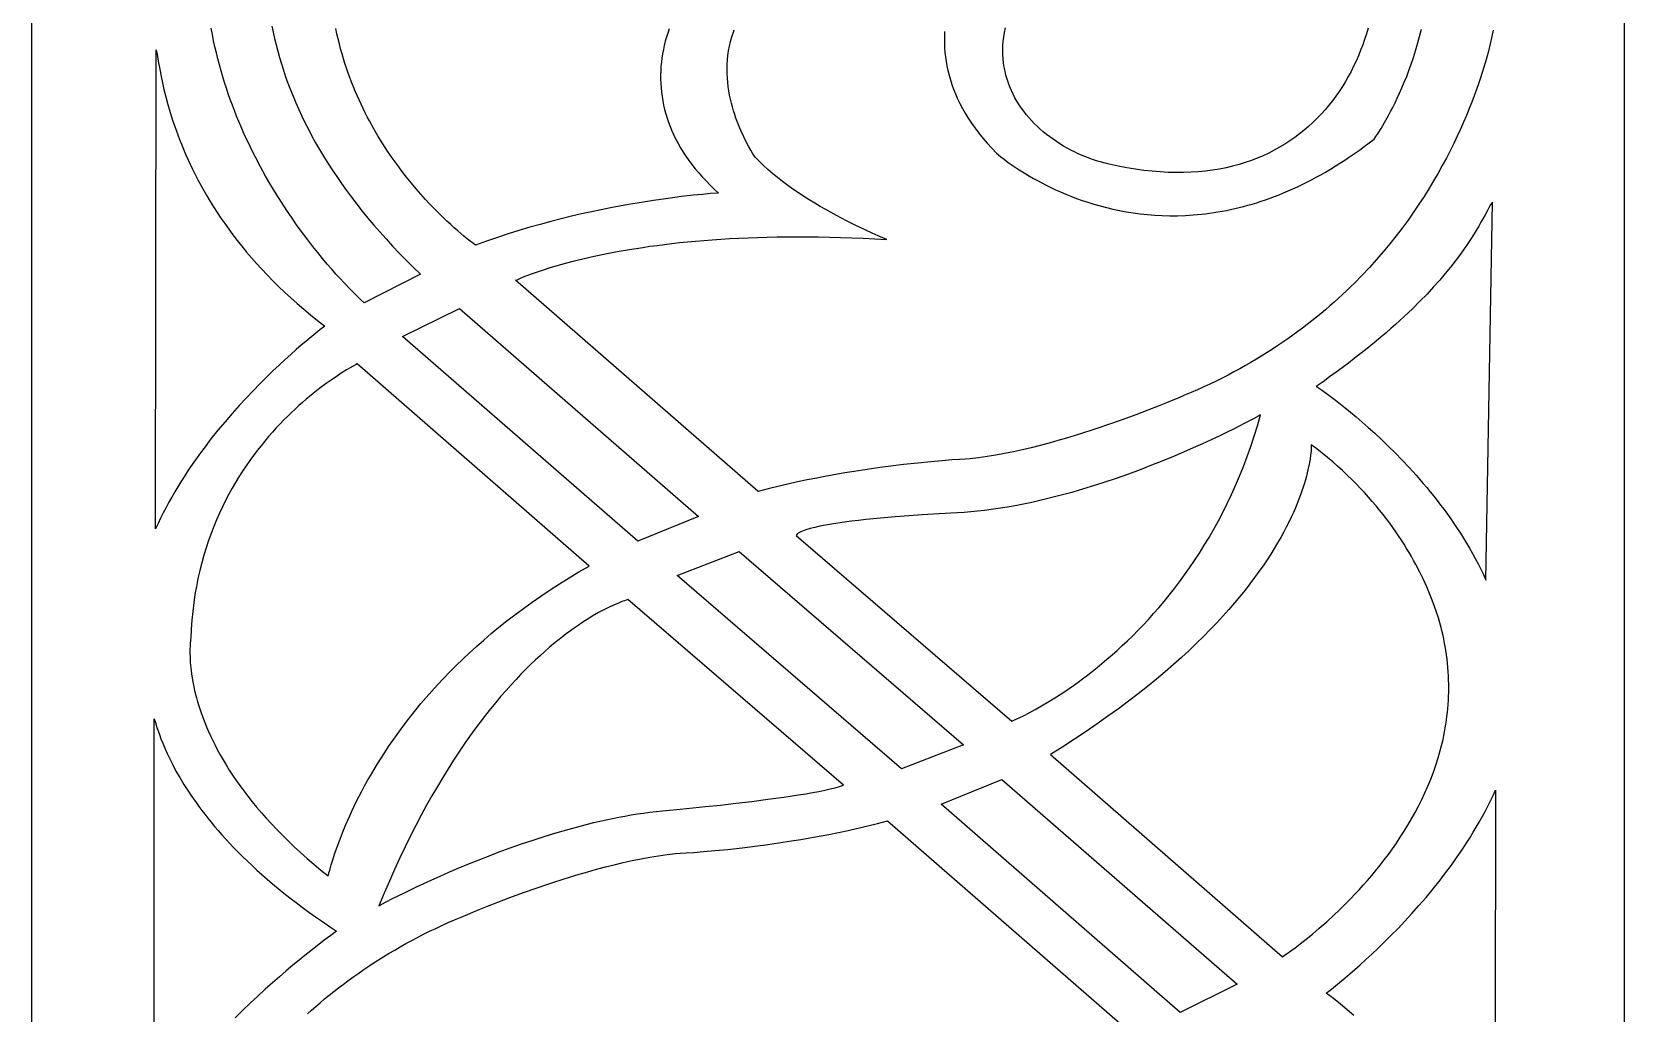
# Model space of a CAD drawing. Extents: x -4425 to -873, y -1243 to 1744.
# Drawn here: x -1282 to -882, y -457.8 to -211.3 of the extents above; entities that cross this region are included whole.
import ezdxf

# ---------------------------------------------------------------- set-up
doc = ezdxf.new("R2010")
doc.units = 0
doc.layers.add('LAYER_1', color=7, linetype='CONTINUOUS')

msp = doc.modelspace()

# ---------------------------------------------------------------- linework, layer by layer
at = {"layer": 'LAYER_1'}
for points in [[(-1281.97, 1256.69), (-881.97, 1256.69), (-881.97, -1243.31), (-1281.97, -1243.31)], [(-1250.9, -336.15), (-1250.74, -215.83), (-1250.62, -216.28), (-1250.5, -216.91), (-1250.2, -218.68), (-1249.77, -221.09), (-1249.5, -222.52), (-1249.17, -224.08), (-1248.78, -225.78), (-1248.33, -227.6), (-1247.81, -229.54), (-1247.21, -231.58), (-1246.53, -233.74), (-1246.15, -234.85), (-1245.75, -235.99), (-1245.33, -237.15), (-1244.88, -238.33), (-1244.4, -239.53), (-1243.9, -240.75), (-1243.36, -241.99), (-1242.8, -243.25), (-1242.21, -244.52), (-1241.59, -245.82), (-1240.94, -247.12), (-1240.25, -248.45), (-1239.54, -249.78), (-1238.79, -251.13), (-1238, -252.49), (-1237.18, -253.87), (-1236.32, -255.25), (-1235.42, -256.64), (-1234.49, -258.05), (-1233.52, -259.46), (-1232.5, -260.87), (-1231.45, -262.3), (-1230.35, -263.72), (-1229.22, -265.16), (-1228.04, -266.59), (-1226.81, -268.03), (-1225.54, -269.47), (-1224.23, -270.91), (-1222.87, -272.36), (-1221.46, -273.8), (-1220, -275.24), (-1218.49, -276.67), (-1216.93, -278.11), (-1215.33, -279.54), (-1213.67, -280.96), (-1211.96, -282.38), (-1210.19, -283.79), (-1208.37, -285.2), (-1208.7, -285.45), (-1209.66, -286.18), (-1211.17, -287.39), (-1213.17, -289.04), (-1214.33, -290.03), (-1215.59, -291.12), (-1216.93, -292.31), (-1218.36, -293.6), (-1219.86, -294.98), (-1221.42, -296.46), (-1223.04, -298.03), (-1224.7, -299.69), (-1226.4, -301.44), (-1228.14, -303.27), (-1229.89, -305.17), (-1231.66, -307.16), (-1233.44, -309.22), (-1235.21, -311.36), (-1236.97, -313.56), (-1237.84, -314.69), (-1238.7, -315.84), (-1239.56, -317), (-1240.42, -318.18), (-1241.26, -319.37), (-1242.09, -320.58), (-1242.91, -321.8), (-1243.72, -323.04), (-1244.52, -324.29), (-1245.3, -325.56), (-1246.06, -326.84), (-1246.81, -328.13), (-1247.54, -329.44), (-1248.26, -330.76), (-1248.95, -332.09), (-1249.62, -333.43), (-1250.27, -334.79)], [(-916.71, -348.98), (-915.05, -254.03), (-915.32, -254.39), (-915.6, -254.84), (-915.9, -255.36), (-916.23, -255.96), (-917, -257.39), (-917.95, -259.13), (-918.5, -260.1), (-919.11, -261.15), (-919.79, -262.27), (-920.54, -263.46), (-921.37, -264.72), (-922.29, -266.04), (-923.29, -267.44), (-924.39, -268.9), (-925.58, -270.42), (-926.89, -272.01), (-928.3, -273.66), (-929.83, -275.37), (-931.48, -277.14), (-933.26, -278.97), (-935.17, -280.86), (-937.22, -282.81), (-939.42, -284.82), (-940.58, -285.84), (-941.77, -286.88), (-943, -287.93), (-944.27, -288.99), (-945.58, -290.07), (-946.93, -291.16), (-948.33, -292.26), (-949.76, -293.38), (-951.24, -294.51), (-952.77, -295.65), (-954.33, -296.81), (-955.95, -297.98), (-957.6, -299.16), (-959.31, -300.35), (-958.97, -300.57), (-958.02, -301.24), (-956.51, -302.33), (-954.5, -303.83), (-953.34, -304.73), (-952.08, -305.73), (-950.73, -306.82), (-949.3, -308.01), (-947.8, -309.3), (-946.23, -310.67), (-944.61, -312.13), (-942.95, -313.68), (-941.24, -315.32), (-939.5, -317.04), (-937.75, -318.84), (-935.97, -320.72), (-934.2, -322.68), (-932.42, -324.72), (-931.54, -325.77), (-930.66, -326.84), (-929.79, -327.92), (-928.92, -329.02), (-928.06, -330.15), (-927.21, -331.28), (-926.36, -332.44), (-925.53, -333.61), (-924.71, -334.81), (-923.9, -336.01), (-923.1, -337.24), (-922.32, -338.48), (-921.56, -339.74), (-920.81, -341.01), (-920.07, -342.3), (-919.36, -343.6), (-918.67, -344.93), (-917.99, -346.26), (-917.34, -347.61)], [(-1174.54, -280.74), (-1114.5, -333.01), (-1129.76, -339.25), (-1188.84, -287.8)], [(-1209.34, -421.85), (-1207.51, -423.33), (-1207.25, -422.37), (-1207.03, -421.55), (-1206.74, -420.52), (-1206.36, -419.29), (-1205.91, -417.87), (-1205.36, -416.26), (-1204.71, -414.47), (-1203.95, -412.53), (-1203.09, -410.43), (-1202.1, -408.19), (-1201.56, -407.01), (-1200.99, -405.81), (-1200.39, -404.57), (-1199.75, -403.31), (-1199.07, -402.01), (-1198.36, -400.69), (-1197.62, -399.35), (-1196.83, -397.98), (-1196.01, -396.58), (-1195.15, -395.16), (-1194.25, -393.73), (-1193.31, -392.27), (-1192.33, -390.79), (-1191.3, -389.3), (-1190.23, -387.79), (-1189.12, -386.26), (-1187.97, -384.72), (-1186.76, -383.17), (-1185.51, -381.61), (-1184.22, -380.04), (-1182.87, -378.46), (-1181.48, -376.87), (-1180.03, -375.28), (-1178.54, -373.68), (-1176.99, -372.08), (-1175.39, -370.47), (-1173.74, -368.87), (-1172.03, -367.26), (-1170.27, -365.65), (-1168.45, -364.05), (-1166.57, -362.45), (-1164.64, -360.86), (-1162.65, -359.27), (-1160.6, -357.69), (-1158.49, -356.12), (-1156.32, -354.56), (-1154.09, -353.01), (-1151.79, -351.47), (-1149.43, -349.95), (-1147.01, -348.44), (-1144.52, -346.95), (-1141.97, -345.47), (-1200.25, -294.7), (-1200.7, -294.94), (-1201.25, -295.23), (-1201.98, -295.65), (-1202.9, -296.2), (-1203.97, -296.86), (-1205.2, -297.66), (-1206.56, -298.58), (-1208.04, -299.64), (-1209.63, -300.82), (-1211.31, -302.14), (-1212.18, -302.85), (-1213.06, -303.59), (-1213.96, -304.37), (-1214.88, -305.18), (-1215.81, -306.03), (-1216.75, -306.91), (-1217.69, -307.83), (-1218.64, -308.78), (-1219.6, -309.77), (-1220.56, -310.79), (-1221.52, -311.85), (-1222.48, -312.95), (-1223.44, -314.08), (-1224.39, -315.25), (-1225.34, -316.45), (-1226.28, -317.69), (-1227.21, -318.97), (-1228.13, -320.29), (-1229.04, -321.64), (-1229.93, -323.03), (-1230.8, -324.46), (-1231.65, -325.93), (-1232.49, -327.43), (-1233.3, -328.97), (-1234.09, -330.56), (-1234.85, -332.18), (-1235.58, -333.84), (-1236.29, -335.54), (-1236.96, -337.28), (-1237.6, -339.06), (-1238.2, -340.88), (-1238.77, -342.73), (-1239.3, -344.63), (-1239.79, -346.57), (-1240.23, -348.56), (-1240.64, -350.58), (-1240.99, -352.64), (-1241.3, -354.75), (-1241.56, -356.89), (-1241.77, -359.08), (-1241.92, -361.31), (-1242.03, -363.58), (-1242.08, -363.9), (-1242.12, -364.3), (-1242.18, -364.85), (-1242.22, -365.54), (-1242.25, -366.38), (-1242.26, -367.36), (-1242.23, -368.46), (-1242.17, -369.7), (-1242.04, -371.06), (-1241.86, -372.54), (-1241.61, -374.13), (-1241.45, -374.97), (-1241.28, -375.84), (-1241.08, -376.73), (-1240.85, -377.65), (-1240.61, -378.6), (-1240.33, -379.57), (-1240.03, -380.56), (-1239.71, -381.58), (-1239.35, -382.62), (-1238.96, -383.68), (-1238.54, -384.77), (-1238.09, -385.87), (-1237.61, -387), (-1237.09, -388.15), (-1236.53, -389.32), (-1235.94, -390.5), (-1235.3, -391.71), (-1234.63, -392.93), (-1233.92, -394.18), (-1233.17, -395.43), (-1232.37, -396.71), (-1231.53, -398), (-1230.64, -399.31), (-1229.71, -400.63), (-1228.73, -401.97), (-1227.7, -403.31), (-1226.62, -404.68), (-1225.49, -406.05), (-1224.3, -407.44), (-1223.07, -408.84), (-1221.78, -410.25), (-1220.43, -411.67), (-1219.02, -413.1), (-1217.56, -414.53), (-1216.04, -415.98), (-1214.46, -417.44), (-1212.82, -418.9), (-1211.11, -420.37)], [(-1089.81, -337.59), (-1089.95, -337.77), (-1035.82, -384.43), (-1035.29, -384.2), (-1034.66, -383.92), (-1033.79, -383.51), (-1032.71, -382.98), (-1031.43, -382.32), (-1029.96, -381.52), (-1028.32, -380.59), (-1026.52, -379.52), (-1024.57, -378.31), (-1022.49, -376.95), (-1021.41, -376.21), (-1020.3, -375.44), (-1019.16, -374.63), (-1018, -373.77), (-1016.81, -372.88), (-1015.61, -371.95), (-1014.38, -370.97), (-1013.14, -369.96), (-1011.88, -368.9), (-1010.61, -367.8), (-1009.33, -366.66), (-1008.04, -365.47), (-1006.74, -364.24), (-1005.43, -362.97), (-1004.12, -361.65), (-1002.81, -360.29), (-1001.49, -358.89), (-1000.18, -357.43), (-998.86, -355.93), (-997.55, -354.38), (-996.25, -352.79), (-994.95, -351.15), (-993.67, -349.46), (-992.39, -347.72), (-991.13, -345.93), (-989.88, -344.09), (-988.64, -342.2), (-987.43, -340.26), (-986.23, -338.27), (-985.06, -336.23), (-983.91, -334.14), (-982.78, -331.99), (-981.68, -329.79), (-980.61, -327.53), (-979.57, -325.23), (-978.56, -322.86), (-977.59, -320.45), (-976.65, -317.97), (-975.75, -315.45), (-974.88, -312.86), (-974.06, -310.22), (-973.28, -307.52), (-973.74, -307.77), (-975.08, -308.49), (-977.23, -309.61), (-980.13, -311.08), (-981.84, -311.92), (-983.71, -312.82), (-985.73, -313.77), (-987.9, -314.77), (-990.21, -315.8), (-992.65, -316.87), (-995.21, -317.96), (-997.88, -319.06), (-1000.66, -320.17), (-1003.54, -321.27), (-1006.5, -322.37), (-1009.55, -323.45), (-1012.67, -324.5), (-1015.85, -325.52), (-1019.09, -326.49), (-1020.73, -326.96), (-1022.38, -327.42), (-1024.04, -327.86), (-1025.71, -328.29), (-1027.38, -328.7), (-1029.07, -329.1), (-1030.76, -329.47), (-1032.45, -329.83), (-1034.15, -330.16), (-1035.85, -330.48), (-1037.55, -330.77), (-1039.26, -331.04), (-1040.96, -331.29), (-1042.67, -331.51), (-1044.37, -331.7), (-1046.06, -331.87), (-1047.76, -332.01), (-1049.45, -332.12), (-1051.09, -332.2), (-1055.43, -332.44), (-1058.35, -332.63), (-1061.62, -332.86), (-1065.13, -333.14), (-1068.78, -333.46), (-1072.46, -333.82), (-1074.27, -334.02), (-1076.06, -334.24), (-1077.79, -334.46), (-1079.47, -334.7), (-1081.07, -334.95), (-1082.59, -335.21), (-1084, -335.49), (-1085.3, -335.78), (-1086.48, -336.08), (-1087.51, -336.39), (-1087.97, -336.55), (-1088.38, -336.71), (-1088.76, -336.88), (-1089.09, -337.05), (-1089.38, -337.23), (-1089.62, -337.4)], [(-959.15, -316.07), (-960.55, -315), (-960.55, -315.41), (-960.57, -315.93), (-960.62, -316.64), (-960.72, -317.53), (-960.87, -318.62), (-961.09, -319.88), (-961.39, -321.31), (-961.57, -322.09), (-961.78, -322.91), (-962.02, -323.78), (-962.28, -324.68), (-962.58, -325.62), (-962.9, -326.59), (-963.26, -327.61), (-963.66, -328.66), (-964.09, -329.75), (-964.55, -330.88), (-965.06, -332.04), (-965.61, -333.23), (-966.2, -334.46), (-966.84, -335.71), (-967.52, -337.01), (-968.24, -338.33), (-969.02, -339.68), (-969.85, -341.06), (-970.73, -342.47), (-971.66, -343.91), (-972.65, -345.38), (-973.7, -346.87), (-974.8, -348.39), (-975.97, -349.94), (-977.19, -351.51), (-978.48, -353.11), (-979.84, -354.72), (-981.26, -356.36), (-982.75, -358.03), (-984.31, -359.71), (-985.94, -361.42), (-987.64, -363.14), (-989.42, -364.88), (-991.27, -366.65), (-993.2, -368.43), (-995.21, -370.22), (-997.3, -372.04), (-999.48, -373.86), (-1001.73, -375.71), (-1004.08, -377.56), (-1006.51, -379.44), (-1009.02, -381.32), (-1011.63, -383.22), (-1014.33, -385.12), (-1017.13, -387.04), (-1020.02, -388.97), (-1023.01, -390.91), (-1026.09, -392.85), (-967.81, -443.62), (-967.26, -443.25), (-966.6, -442.8), (-965.72, -442.16), (-964.62, -441.35), (-963.34, -440.38), (-961.88, -439.23), (-960.28, -437.92), (-958.54, -436.45), (-956.69, -434.82), (-954.75, -433.04), (-953.75, -432.09), (-952.73, -431.1), (-951.7, -430.08), (-950.66, -429.02), (-949.61, -427.92), (-948.56, -426.79), (-947.5, -425.63), (-946.44, -424.42), (-945.38, -423.19), (-944.32, -421.92), (-943.27, -420.61), (-942.23, -419.28), (-941.2, -417.9), (-940.18, -416.5), (-939.18, -415.07), (-938.2, -413.6), (-937.23, -412.1), (-936.29, -410.57), (-935.38, -409.01), (-934.49, -407.42), (-933.64, -405.8), (-932.81, -404.15), (-932.02, -402.47), (-931.27, -400.77), (-930.56, -399.03), (-929.89, -397.27), (-929.27, -395.48), (-928.69, -393.66), (-928.16, -391.82), (-927.69, -389.95), (-927.47, -389.01), (-927.27, -388.06), (-927.08, -387.1), (-926.91, -386.14), (-926.75, -385.17), (-926.6, -384.19), (-926.47, -383.21), (-926.36, -382.22), (-926.26, -381.23), (-926.18, -380.23), (-926.12, -379.22), (-926.07, -378.21), (-926.04, -377.19), (-926.03, -376.17), (-926.03, -375.14), (-926.06, -374.11), (-926.1, -373.07), (-926.16, -372.02), (-926.24, -370.97), (-926.34, -369.91), (-926.46, -368.85), (-926.6, -367.78), (-926.76, -366.71), (-926.94, -365.63), (-926.99, -365.31), (-927.14, -364.39), (-927.27, -363.72), (-927.45, -362.91), (-927.67, -361.98), (-927.93, -360.92), (-928.26, -359.76), (-928.64, -358.48), (-929.08, -357.1), (-929.59, -355.62), (-930.17, -354.05), (-930.83, -352.4), (-931.57, -350.66), (-932.39, -348.86), (-933.3, -346.99), (-934.31, -345.05), (-934.85, -344.07), (-935.41, -343.07), (-936, -342.05), (-936.61, -341.03), (-937.25, -340), (-937.92, -338.95), (-938.62, -337.9), (-939.34, -336.84), (-940.09, -335.77), (-940.87, -334.69), (-941.68, -333.61), (-942.53, -332.52), (-943.4, -331.43), (-944.3, -330.33), (-945.24, -329.23), (-946.21, -328.13), (-947.21, -327.03), (-948.24, -325.92), (-949.31, -324.82), (-950.41, -323.71), (-951.55, -322.61), (-952.73, -321.51), (-953.94, -320.41), (-955.18, -319.32), (-956.47, -318.23), (-957.79, -317.15)], [(-1119.88, -347.81), (-1104.31, -341.84), (-1047.91, -390.39), (-1063.48, -396.4)], [(-1078.11, -400.55), (-1132.24, -353.9), (-1132.64, -354.02), (-1133.12, -354.18), (-1133.79, -354.42), (-1134.63, -354.76), (-1135.64, -355.19), (-1136.81, -355.73), (-1138.12, -356.39), (-1139.58, -357.17), (-1141.18, -358.09), (-1142.02, -358.61), (-1142.9, -359.16), (-1143.8, -359.75), (-1144.74, -360.37), (-1145.7, -361.04), (-1146.69, -361.75), (-1147.71, -362.51), (-1148.75, -363.3), (-1149.81, -364.15), (-1150.9, -365.03), (-1152.01, -365.97), (-1153.14, -366.95), (-1154.3, -367.99), (-1155.47, -369.07), (-1156.66, -370.21), (-1157.86, -371.4), (-1159.09, -372.64), (-1160.33, -373.94), (-1161.58, -375.29), (-1162.84, -376.71), (-1164.12, -378.18), (-1165.41, -379.71), (-1166.72, -381.3), (-1168.03, -382.96), (-1169.35, -384.67), (-1170.67, -386.45), (-1172.01, -388.3), (-1173.35, -390.22), (-1174.69, -392.2), (-1176.04, -394.25), (-1177.39, -396.37), (-1178.74, -398.56), (-1180.1, -400.82), (-1181.45, -403.16), (-1182.8, -405.57), (-1184.15, -408.05), (-1185.5, -410.62), (-1186.85, -413.26), (-1188.19, -415.98), (-1189.52, -418.78), (-1190.85, -421.66), (-1192.16, -424.62), (-1193.47, -427.67), (-1194.77, -430.8), (-1193.14, -429.94), (-1191.19, -428.94), (-1188.56, -427.64), (-1185.31, -426.07), (-1183.47, -425.21), (-1181.5, -424.31), (-1179.4, -423.37), (-1177.18, -422.39), (-1174.85, -421.4), (-1172.41, -420.38), (-1169.88, -419.36), (-1167.26, -418.33), (-1164.55, -417.3), (-1161.77, -416.28), (-1158.92, -415.27), (-1156.01, -414.29), (-1153.05, -413.34), (-1150.04, -412.42), (-1146.99, -411.54), (-1143.91, -410.71), (-1142.36, -410.31), (-1140.81, -409.93), (-1139.25, -409.57), (-1137.68, -409.22), (-1136.12, -408.89), (-1134.55, -408.58), (-1132.98, -408.28), (-1131.42, -408), (-1129.85, -407.75), (-1128.29, -407.51), (-1126.73, -407.3), (-1125.17, -407.11), (-1123.52, -406.96), (-1119.11, -406.55), (-1112.71, -405.9), (-1109, -405.5), (-1105.09, -405.06), (-1101.07, -404.58), (-1097.04, -404.07), (-1093.1, -403.52), (-1089.34, -402.96), (-1087.56, -402.67), (-1085.87, -402.37), (-1084.27, -402.07), (-1082.77, -401.77), (-1081.4, -401.47), (-1080.15, -401.17), (-1079.05, -400.86)], [(-993.52, -457.58), (-1053.56, -405.31), (-1038.3, -399.07), (-979.22, -450.52)]]:
    msp.add_lwpolyline(points, close=True, dxfattribs=at)
for points in [[(-1221.64, -209.84), (-1221.33, -211.4), (-1220.98, -212.97), (-1220.61, -214.55), (-1220.2, -216.13), (-1219.75, -217.73), (-1219.27, -219.33), (-1218.76, -220.94), (-1218.22, -222.56), (-1217.63, -224.19), (-1217.01, -225.82), (-1216.36, -227.46), (-1215.66, -229.11), (-1214.93, -230.76), (-1214.16, -232.43), (-1213.35, -234.09), (-1212.5, -235.77), (-1211.61, -237.45), (-1210.68, -239.14), (-1209.71, -240.83), (-1208.69, -242.53), (-1207.63, -244.24), (-1206.53, -245.95), (-1205.39, -247.66), (-1204.19, -249.39), (-1202.96, -251.11), (-1201.68, -252.84), (-1200.35, -254.58), (-1198.97, -256.32), (-1197.55, -258.06), (-1196.07, -259.81), (-1194.55, -261.56), (-1192.98, -263.32), (-1191.36, -265.08), (-1189.69, -266.84), (-1187.96, -268.61), (-1186.19, -270.37), (-1184.36, -272.15), (-1198.49, -279.34), (-1199.39, -278.51), (-1200.45, -277.49), (-1201.86, -276.08), (-1203.58, -274.29), (-1204.54, -273.25), (-1205.56, -272.13), (-1206.64, -270.91), (-1207.77, -269.61), (-1208.94, -268.21), (-1210.15, -266.74), (-1211.39, -265.17), (-1212.67, -263.53), (-1213.97, -261.8), (-1215.28, -259.99), (-1216.61, -258.1), (-1217.95, -256.13), (-1219.28, -254.09), (-1220.62, -251.97), (-1221.95, -249.77), (-1223.26, -247.51), (-1224.55, -245.17), (-1225.82, -242.76), (-1226.44, -241.52), (-1227.06, -240.28), (-1227.66, -239.01), (-1228.26, -237.73), (-1228.85, -236.43), (-1229.42, -235.11), (-1229.99, -233.78), (-1230.54, -232.43), (-1231.08, -231.07), (-1231.6, -229.69), (-1232.12, -228.29), (-1232.61, -226.88), (-1233.09, -225.46), (-1233.56, -224.01), (-1234.01, -222.56), (-1234.44, -221.08), (-1234.85, -219.6), (-1235.25, -218.1), (-1235.62, -216.58), (-1235.97, -215.05), (-1236.31, -213.51), (-1236.62, -211.95), (-1236.91, -210.38)], [(-1121.89, -210.55), (-1122.23, -211.58), (-1122.55, -212.62), (-1122.84, -213.66), (-1123.1, -214.71), (-1123.33, -215.76), (-1123.52, -216.81), (-1123.69, -217.87), (-1123.82, -218.94), (-1123.92, -220), (-1123.98, -221.07), (-1124.01, -222.15), (-1124.01, -223.22), (-1123.97, -224.3), (-1123.9, -225.38), (-1123.79, -226.46), (-1123.65, -227.54), (-1123.47, -228.62), (-1123.25, -229.7), (-1123, -230.78), (-1122.71, -231.86), (-1122.38, -232.94), (-1122.01, -234.01), (-1121.61, -235.09), (-1121.16, -236.16), (-1120.68, -237.23), (-1120.15, -238.3), (-1119.58, -239.37), (-1118.98, -240.43), (-1118.33, -241.49), (-1117.64, -242.54), (-1116.91, -243.59), (-1116.13, -244.63), (-1115.31, -245.67), (-1114.45, -246.71), (-1113.55, -247.73), (-1112.6, -248.75), (-1111.6, -249.77), (-1110.57, -250.77), (-1109.48, -251.77), (-1111.56, -251.93), (-1113.46, -252.11), (-1115.87, -252.35), (-1118.77, -252.68), (-1122.1, -253.11), (-1125.82, -253.64), (-1127.82, -253.95), (-1129.91, -254.29), (-1132.07, -254.66), (-1134.31, -255.06), (-1136.61, -255.5), (-1138.98, -255.98), (-1141.4, -256.49), (-1143.88, -257.03), (-1146.41, -257.62), (-1148.98, -258.25), (-1151.59, -258.92), (-1154.23, -259.64), (-1156.9, -260.39), (-1159.59, -261.2), (-1162.3, -262.05), (-1165.02, -262.95), (-1167.75, -263.9), (-1170.48, -264.9), (-1171.28, -264.32), (-1172.21, -263.59), (-1173.46, -262.58), (-1174.99, -261.28), (-1175.84, -260.53), (-1176.75, -259.71), (-1177.71, -258.82), (-1178.71, -257.87), (-1179.75, -256.84), (-1180.84, -255.75), (-1181.95, -254.59), (-1183.09, -253.37), (-1184.25, -252.08), (-1185.43, -250.72), (-1186.62, -249.3), (-1187.82, -247.81), (-1189.02, -246.26), (-1190.22, -244.64), (-1191.42, -242.97), (-1192.61, -241.23), (-1193.78, -239.42), (-1194.94, -237.56), (-1196.07, -235.63), (-1197.17, -233.64), (-1197.71, -232.62), (-1198.23, -231.59), (-1198.75, -230.54), (-1199.26, -229.48), (-1199.76, -228.4), (-1200.25, -227.31), (-1200.73, -226.2), (-1201.19, -225.08), (-1201.64, -223.95), (-1202.08, -222.79), (-1202.5, -221.63), (-1202.91, -220.45), (-1203.31, -219.25), (-1203.68, -218.04), (-1204.05, -216.82), (-1204.39, -215.58), (-1204.72, -214.33), (-1205.02, -213.06), (-1205.31, -211.78), (-1205.58, -210.48)], [(-914.84, -210.88), (-915.18, -212.44), (-915.61, -214.3), (-916.16, -216.44), (-916.83, -218.83), (-917.21, -220.12), (-917.62, -221.46), (-918.07, -222.86), (-918.56, -224.31), (-919.08, -225.81), (-919.64, -227.36), (-920.24, -228.95), (-920.89, -230.58), (-921.57, -232.26), (-922.3, -233.97), (-923.07, -235.72), (-923.89, -237.5), (-924.76, -239.31), (-925.67, -241.15), (-926.63, -243.01), (-927.65, -244.9), (-928.71, -246.81), (-929.83, -248.74), (-931, -250.68), (-932.23, -252.64), (-933.51, -254.61), (-934.86, -256.58), (-936.26, -258.57), (-937.72, -260.56), (-939.24, -262.55), (-940.83, -264.54), (-942.48, -266.52), (-944.19, -268.5), (-945.97, -270.48), (-947.82, -272.44), (-949.74, -274.39), (-950.73, -275.36), (-951.73, -276.32), (-952.75, -277.28), (-953.79, -278.24), (-954.84, -279.19), (-955.92, -280.14), (-957.01, -281.08), (-958.12, -282.01), (-959.25, -282.94), (-960.4, -283.86), (-961.57, -284.78), (-962.76, -285.69), (-963.96, -286.59), (-965.19, -287.48), (-966.43, -288.37), (-967.7, -289.24), (-968.98, -290.11), (-970.29, -290.97), (-971.62, -291.82), (-972.96, -292.66), (-974.33, -293.49), (-975.71, -294.31), (-977.12, -295.12), (-978.55, -295.92), (-980, -296.71), (-981.47, -297.49), (-982.96, -298.25), (-984.48, -299.01), (-986.01, -299.75), (-987.57, -300.48), (-989.15, -301.2), (-990.75, -301.9), (-992.38, -302.59), (-994.02, -303.27), (-995.35, -303.83), (-996.92, -304.48), (-999.03, -305.33), (-1001.62, -306.34), (-1004.64, -307.49), (-1008.03, -308.73), (-1011.74, -310.03), (-1013.69, -310.7), (-1015.71, -311.36), (-1017.77, -312.03), (-1019.88, -312.69), (-1022.03, -313.34), (-1024.22, -313.97), (-1026.42, -314.58), (-1028.65, -315.17), (-1030.89, -315.74), (-1033.13, -316.27), (-1035.37, -316.76), (-1037.6, -317.22), (-1039.81, -317.62), (-1042, -317.98), (-1044.16, -318.29), (-1046.29, -318.54), (-1047.49, -318.6), (-1048.93, -318.69), (-1050.88, -318.83), (-1053.3, -319.02), (-1056.15, -319.27), (-1059.38, -319.6), (-1062.97, -319.99), (-1066.86, -320.47), (-1068.92, -320.75), (-1071.03, -321.04), (-1073.2, -321.36), (-1075.43, -321.71), (-1077.7, -322.08), (-1080.02, -322.48), (-1082.37, -322.91), (-1084.75, -323.36), (-1087.17, -323.84), (-1089.6, -324.36), (-1092.06, -324.9), (-1094.53, -325.48), (-1097, -326.09), (-1099.48, -326.73), (-1160.43, -273.7), (-1160.09, -273.54), (-1159.06, -273.09), (-1158.28, -272.77), (-1157.33, -272.4), (-1156.2, -271.99), (-1154.9, -271.53), (-1153.41, -271.03), (-1151.74, -270.51), (-1149.9, -269.96), (-1147.87, -269.39), (-1145.65, -268.81), (-1143.25, -268.22), (-1140.67, -267.64), (-1137.9, -267.06), (-1134.94, -266.49), (-1131.79, -265.94), (-1128.45, -265.42), (-1126.71, -265.16), (-1124.92, -264.92), (-1123.08, -264.68), (-1121.19, -264.46), (-1119.26, -264.24), (-1117.28, -264.04), (-1115.24, -263.85), (-1113.16, -263.67), (-1111.03, -263.51), (-1108.85, -263.35), (-1106.63, -263.22), (-1104.35, -263.1), (-1102.02, -262.99), (-1099.64, -262.91), (-1097.21, -262.84), (-1094.74, -262.79), (-1092.21, -262.76), (-1089.63, -262.75), (-1087, -262.76), (-1084.32, -262.79), (-1081.6, -262.84), (-1078.81, -262.92), (-1075.98, -263.02), (-1073.1, -263.15), (-1070.17, -263.3), (-1067.18, -263.48), (-1068.18, -263.05), (-1069.35, -262.54), (-1070.9, -261.84), (-1072.78, -260.97), (-1074.94, -259.93), (-1077.32, -258.73), (-1079.87, -257.39), (-1081.19, -256.67), (-1082.54, -255.92), (-1083.9, -255.13), (-1085.28, -254.32), (-1086.66, -253.48), (-1088.04, -252.61), (-1089.41, -251.71), (-1090.76, -250.79), (-1092.09, -249.85), (-1093.4, -248.89), (-1094.67, -247.91), (-1095.9, -246.9), (-1097.08, -245.88), (-1098.2, -244.85), (-1099.27, -243.8), (-1099.78, -243.27), (-1100.27, -242.73), (-1100.57, -242.28), (-1100.92, -241.73), (-1101.38, -240.98), (-1101.91, -240.04), (-1102.51, -238.92), (-1103.15, -237.64), (-1103.81, -236.21), (-1104.14, -235.44), (-1104.47, -234.64), (-1104.79, -233.8), (-1105.11, -232.93), (-1105.41, -232.03), (-1105.71, -231.11), (-1105.98, -230.16), (-1106.24, -229.18), (-1106.47, -228.18), (-1106.69, -227.16), (-1106.87, -226.12), (-1107.03, -225.05), (-1107.16, -223.97), (-1107.25, -222.88), (-1107.31, -221.76), (-1107.32, -220.64), (-1107.3, -219.5), (-1107.23, -218.35), (-1107.11, -217.2), (-1106.95, -216.03), (-1106.73, -214.86), (-1106.45, -213.69), (-1106.12, -212.51), (-1105.73, -211.33), (-1105.51, -210.74)], [(-1052.68, -211.19), (-1052.73, -212.22), (-1052.74, -213.27), (-1052.73, -214.33), (-1052.67, -215.41), (-1052.59, -216.5), (-1052.46, -217.6), (-1052.3, -218.72), (-1052.1, -219.85), (-1051.85, -221), (-1051.56, -222.15), (-1051.23, -223.32), (-1050.85, -224.49), (-1050.42, -225.68), (-1049.93, -226.88), (-1049.4, -228.08), (-1048.81, -229.29), (-1048.17, -230.52), (-1047.47, -231.74), (-1046.72, -232.98), (-1045.9, -234.22), (-1045.02, -235.47), (-1044.08, -236.72), (-1043.07, -237.97), (-1042, -239.23), (-1040.85, -240.49), (-1039.64, -241.76), (-1039.16, -242.17), (-1038.56, -242.66), (-1037.73, -243.3), (-1036.68, -244.07), (-1035.41, -244.96), (-1033.93, -245.94), (-1032.25, -246.99), (-1031.33, -247.54), (-1030.36, -248.1), (-1029.34, -248.66), (-1028.28, -249.23), (-1027.17, -249.8), (-1026.01, -250.37), (-1024.81, -250.93), (-1023.56, -251.49), (-1022.26, -252.04), (-1020.93, -252.58), (-1019.54, -253.11), (-1018.12, -253.61), (-1016.66, -254.1), (-1015.15, -254.57), (-1013.61, -255.01), (-1012.02, -255.42), (-1010.4, -255.81), (-1008.74, -256.16), (-1007.04, -256.48), (-1005.31, -256.75), (-1003.53, -256.99), (-1001.73, -257.18), (-999.89, -257.33), (-998.01, -257.43), (-996.11, -257.48), (-994.17, -257.47), (-992.2, -257.41), (-990.2, -257.28), (-989.18, -257.2), (-988.16, -257.1), (-987.14, -256.98), (-986.1, -256.85), (-985.06, -256.7), (-984.01, -256.53), (-982.96, -256.35), (-981.9, -256.14), (-980.83, -255.92), (-979.75, -255.68), (-978.67, -255.43), (-977.58, -255.15), (-976.49, -254.85), (-975.38, -254.53), (-974.28, -254.2), (-973.16, -253.84), (-972.04, -253.46), (-970.91, -253.06), (-969.78, -252.64), (-968.64, -252.2), (-967.5, -251.73), (-966.35, -251.25), (-965.2, -250.74), (-964.04, -250.2), (-962.87, -249.65), (-961.7, -249.07), (-960.52, -248.46), (-959.34, -247.83), (-958.16, -247.18), (-956.96, -246.5), (-955.77, -245.79), (-954.57, -245.06), (-953.36, -244.3), (-952.15, -243.52), (-950.94, -242.71), (-949.72, -241.87), (-948.49, -241.01), (-947.27, -240.12), (-946.03, -239.19), (-944.8, -238.24), (-944.32, -237.56), (-943.76, -236.72), (-943.03, -235.56), (-942.16, -234.09), (-941.17, -232.32), (-940.64, -231.33), (-940.09, -230.27), (-939.52, -229.14), (-938.95, -227.94), (-938.36, -226.67), (-937.78, -225.34), (-937.19, -223.94), (-936.6, -222.48), (-936.02, -220.96), (-935.45, -219.38), (-934.9, -217.74), (-934.36, -216.04), (-933.84, -214.28), (-933.34, -212.47), (-932.88, -210.61)], [(-946.31, -210.38), (-946.72, -211.78), (-947.17, -213.18), (-947.65, -214.55), (-948.16, -215.92), (-948.71, -217.27), (-949.3, -218.61), (-949.92, -219.93), (-950.57, -221.23), (-951.26, -222.51), (-951.99, -223.77), (-952.75, -225.01), (-953.55, -226.23), (-954.38, -227.42), (-955.25, -228.6), (-956.15, -229.74), (-957.09, -230.86), (-958.07, -231.95), (-959.08, -233.01), (-960.13, -234.03), (-961.22, -235.03), (-962.34, -236), (-963.5, -236.93), (-964.7, -237.82), (-965.93, -238.68), (-967.2, -239.5), (-968.51, -240.29), (-969.86, -241.03), (-971.24, -241.74), (-972.66, -242.4), (-974.12, -243.01), (-975.61, -243.59), (-977.14, -244.12), (-978.71, -244.6), (-980.32, -245.03), (-981.97, -245.42), (-983.65, -245.75), (-985.38, -246.03), (-987.14, -246.27), (-988.94, -246.44), (-990.78, -246.57), (-992.66, -246.63), (-994.57, -246.64), (-996.53, -246.6), (-998.52, -246.49), (-1000.56, -246.32), (-1002.63, -246.09), (-1004.74, -245.8), (-1006.89, -245.45), (-1009.08, -245.03), (-1011.31, -244.54), (-1012.3, -244.3), (-1013.29, -244.03), (-1014.27, -243.74), (-1015.25, -243.42), (-1016.23, -243.07), (-1017.19, -242.7), (-1018.15, -242.31), (-1019.1, -241.89), (-1020.05, -241.44), (-1020.98, -240.97), (-1021.89, -240.48), (-1022.8, -239.97), (-1023.69, -239.43), (-1024.56, -238.86), (-1025.42, -238.28), (-1026.26, -237.67), (-1027.08, -237.04), (-1027.88, -236.39), (-1028.65, -235.72), (-1029.41, -235.02), (-1030.14, -234.31), (-1030.85, -233.57), (-1031.53, -232.81), (-1032.18, -232.03), (-1032.81, -231.23), (-1033.4, -230.41), (-1033.97, -229.58), (-1034.5, -228.72), (-1035.01, -227.84), (-1035.47, -226.94), (-1035.9, -226.03), (-1036.3, -225.1), (-1036.66, -224.14), (-1036.98, -223.18), (-1037.26, -222.19), (-1037.5, -221.18), (-1037.69, -220.16), (-1037.85, -219.13), (-1037.96, -218.07), (-1038.02, -217), (-1038.04, -215.91), (-1038.01, -214.81), (-1037.93, -213.69), (-1037.8, -212.56), (-1037.62, -211.41), (-1037.38, -210.24)], [(-1251.21, -485.38), (-1251.21, -383.89), (-1250.94, -384.75), (-1250.53, -386.07), (-1250.25, -386.89), (-1249.93, -387.82), (-1249.55, -388.85), (-1249.1, -389.98), (-1248.59, -391.2), (-1248.01, -392.52), (-1247.34, -393.92), (-1246.59, -395.4), (-1245.76, -396.96), (-1244.82, -398.6), (-1243.79, -400.32), (-1242.64, -402.1), (-1242.03, -403.02), (-1241.39, -403.95), (-1240.72, -404.9), (-1240.02, -405.86), (-1239.29, -406.84), (-1238.52, -407.83), (-1237.73, -408.83), (-1236.9, -409.85), (-1236.04, -410.89), (-1235.14, -411.93), (-1234.21, -412.99), (-1233.25, -414.06), (-1232.24, -415.14), (-1231.21, -416.23), (-1230.13, -417.33), (-1229.01, -418.44), (-1227.86, -419.56), (-1226.66, -420.69), (-1225.43, -421.83), (-1224.15, -422.98), (-1222.84, -424.13), (-1221.48, -425.29), (-1220.07, -426.46), (-1218.63, -427.63), (-1217.14, -428.81), (-1215.6, -430), (-1214.02, -431.19), (-1212.39, -432.39), (-1210.71, -433.59), (-1208.99, -434.79), (-1207.22, -436), (-1205.4, -437.21), (-1206.82, -438.24), (-1208.5, -439.48), (-1210.7, -441.17), (-1213.37, -443.28), (-1214.85, -444.48), (-1216.42, -445.77), (-1218.07, -447.15), (-1219.78, -448.62), (-1221.55, -450.16), (-1223.37, -451.79), (-1225.22, -453.49), (-1227.11, -455.26), (-1229.01, -457.1), (-1230.93, -459)], [(-949.85, -458.38), (-951.51, -456.96), (-953.22, -455.54), (-954.99, -454.13), (-956.8, -452.73), (-956.47, -452.48), (-955.52, -451.74), (-954.01, -450.53), (-952.01, -448.88), (-950.85, -447.9), (-949.59, -446.81), (-948.24, -445.61), (-946.82, -444.32), (-945.32, -442.94), (-943.76, -441.46), (-942.14, -439.89), (-940.47, -438.23), (-938.77, -436.48), (-937.04, -434.66), (-935.28, -432.75), (-933.51, -430.76), (-931.74, -428.7), (-929.97, -426.56), (-928.21, -424.36), (-927.34, -423.23), (-926.47, -422.08), (-925.61, -420.92), (-924.76, -419.75), (-923.92, -418.55), (-923.09, -417.34), (-922.27, -416.12), (-921.46, -414.88), (-920.66, -413.63), (-919.88, -412.36), (-919.11, -411.08), (-918.37, -409.79), (-917.63, -408.48), (-916.92, -407.17), (-916.23, -405.83), (-915.55, -404.49), (-914.9, -403.13), (-914.27, -401.77), (-914.44, -522.09)], [(-1212.75, -457.99), (-1211.69, -457.04), (-1210.61, -456.1), (-1209.52, -455.15), (-1208.41, -454.22), (-1207.28, -453.29), (-1206.13, -452.37), (-1204.96, -451.45), (-1203.78, -450.55), (-1202.57, -449.65), (-1201.34, -448.75), (-1200.1, -447.87), (-1198.83, -446.99), (-1197.55, -446.12), (-1196.24, -445.26), (-1194.92, -444.41), (-1193.57, -443.57), (-1192.2, -442.74), (-1190.82, -441.92), (-1189.41, -441.11), (-1187.98, -440.31), (-1186.53, -439.52), (-1185.06, -438.75), (-1183.57, -437.98), (-1182.05, -437.23), (-1180.52, -436.48), (-1178.96, -435.75), (-1177.38, -435.04), (-1175.78, -434.33), (-1174.15, -433.64), (-1172.51, -432.97), (-1171.18, -432.41), (-1169.61, -431.76), (-1167.5, -430.91), (-1164.91, -429.89), (-1161.89, -428.75), (-1158.5, -427.51), (-1154.8, -426.2), (-1152.84, -425.54), (-1150.83, -424.87), (-1148.76, -424.21), (-1146.65, -423.55), (-1144.5, -422.9), (-1142.31, -422.27), (-1140.11, -421.65), (-1137.88, -421.06), (-1135.65, -420.5), (-1133.4, -419.97), (-1131.17, -419.47), (-1128.94, -419.02), (-1126.72, -418.61), (-1124.53, -418.25), (-1122.37, -417.94), (-1120.24, -417.7), (-1119.04, -417.63), (-1117.6, -417.54), (-1115.65, -417.41), (-1113.23, -417.21), (-1110.38, -416.96), (-1107.15, -416.64), (-1103.56, -416.24), (-1099.67, -415.76), (-1097.62, -415.49), (-1095.5, -415.19), (-1093.33, -414.87), (-1091.1, -414.52), (-1088.83, -414.15), (-1086.52, -413.75), (-1084.16, -413.33), (-1081.78, -412.87), (-1079.36, -412.39), (-1076.93, -411.88), (-1074.47, -411.33), (-1072, -410.75), (-1069.53, -410.15), (-1067.05, -409.5), (-1006.1, -462.54)]]:
    msp.add_lwpolyline(points, dxfattribs=at)

doc.saveas('drawing.dxf')
